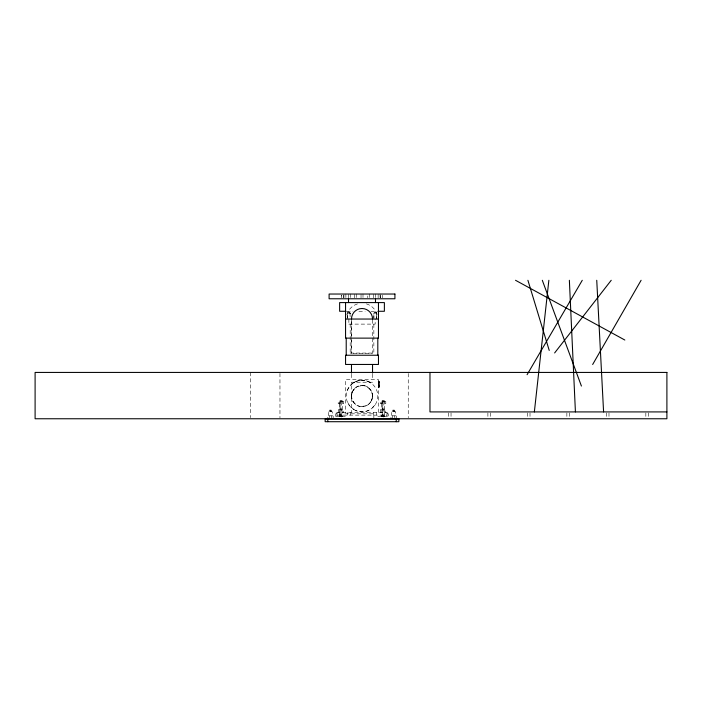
<?xml version="1.0" encoding="UTF-8"?>
<svg xmlns="http://www.w3.org/2000/svg" width="702" height="702" viewBox="0 0 702 702"><rect width="100%" height="100%" fill="white"/><g stroke="black" fill="none" stroke-linecap="round" stroke-linejoin="round"><path stroke-width="0.53" stroke-dasharray="3.51 2.63" d="M337.004 413.153L337.004 412.495L387.004 412.495L387.021 413.153M341.742 401.746L341.742 416.918L340.093 416.883L340.163 401.746M347.534 318.059L347.534 313.118L348.192 312.723M348.332 297.823L348.341 294.033M351.526 319.963L351.5 353.264L351.483 319.963M354.273 297.823L354.282 294.033M372.543 319.963L372.516 353.264L351.483 353.264M373.718 297.823L373.727 294.033M373.859 318.059L373.859 313.118L374.517 312.723M378.124 297.823L378.132 294.033M378.896 381.783L378.904 382.283L378.904 381.098L378.992 387.443L378.404 387.46L378.369 381.186L379.054 381.309M378.325 381.107L378.948 381.177L379.054 387.486L378.457 387.478L378.404 381.23L378.439 385.17M383.862 401.746L383.862 416.918L382.213 416.883L382.283 401.746M328.843 415.786C326.035 409.257 334.801 409.257 332.002 415.786M378.334 381.897C378.624 380.282 377.553 382.318 378.922 382.388M378.396 386.986L378.352 385.503L378.913 385.521M378.922 382.186L378.325 382.099M379.001 386.398L378.948 385.24L378.992 386.986M378.992 386.363L378.94 385.503M378.94 385.433L378.369 385.573M392.023 415.786C389.215 409.257 397.99 409.257 395.182 415.786M343.936 297.823L343.945 294.033M361.03 297.823L361.039 294.033M378.448 385.96L378.439 385.407M379.036 385.96L379.027 385.407M347.56 319.041L347.534 313.118L348.85 312.329L350.166 313.118L350.149 315.093L350.158 313.118L349.508 312.723M375.833 312.723L376.483 313.118L376.456 319.041L376.386 313.118M378.36 385.688L378.352 381.168M378.948 385.819L378.352 385.714M341.593 297.885L341.611 295.217L341.646 297.885M342.488 409.731L342.532 403.72M379.027 385.284L378.94 381.168L378.922 381.8M379.027 385.231L378.948 381.177M384.608 409.731L384.652 403.72M355.045 403.948C348.455 398.789 351.588 387.513 359.406 385.846M368.971 388.145C375.561 393.295 372.429 404.58 364.619 406.247M378.439 384.933L379.036 384.871M351.483 396.042L352.246 392.093L355.045 388.145M372.543 396.042A10.53 10.53 0 0 1 356.748 405.168A10.53 10.53 0 0 1 356.748 386.925A10.53 10.53 0 0 1 372.543 396.042L371.77 399.991L368.971 403.948M338.575 409.784L343.322 409.731L343.682 412.285A5.054 2.527 -90 0 1 342.997 412.513A5.054 2.527 90 0 1 342.322 412.285A5.054 5.054 0 0 1 340.953 412.513A5.054 5.054 0 0 1 339.584 412.285A5.063 2.527 90 0 1 338.899 412.513A5.054 2.527 -90 0 1 338.215 412.285L338.583 409.731M380.519 409.845L385.442 409.731L385.468 412.443M380.695 409.784L380.703 412.495M347.095 390.847L349.07 386.986L352.062 383.775M374.947 405.107L370.709 409.231M341.935 401.746L339.961 401.746M339.645 416.225L342.251 416.225L342.532 415.128M384.055 401.746L382.081 401.746M381.765 416.225L384.371 416.225L384.652 415.128M351.456 384.292L353.317 382.862M354.677 382.055L353.571 382.695L356.133 381.379M339.654 416.619L342.558 416.444M381.774 416.619L384.678 416.444M369.34 410.038C365.093 412.285 359.828 412.425 355.458 410.416M355.914 381.476L359.266 380.493M329.422 415.909L329.054 418.339M340.014 409.836L339.584 412.285M382.134 409.836L381.704 412.285A5.054 5.054 0 0 0 383.073 412.513A5.054 5.054 0 0 0 384.433 412.285A5.054 2.527 90 0 0 385.117 412.513A5.054 2.527 -90 0 0 385.802 412.285A5.063 2.527 90 0 1 385.117 412.513M392.664 415.891L392.234 418.339M358.432 380.659L360.889 380.291M360.705 385.6L361.627 385.521M363.267 406.502L362.399 406.572M361.056 380.282L367.164 381.116M346.709 311.276L353.009 311.276M358.897 311.276L365.119 311.276M371.016 311.276L377.307 311.276M349.728 312.46L349.772 312.46M374.736 312.46L374.78 312.46M347.551 313.118L350.14 313.118M373.876 313.118L376.465 313.118L376.491 318.059M348.85 324.113L375.166 324.113L375.166 319.041M350.166 353.071L373.85 353.071L373.85 324.113M372.543 382.221L351.483 382.221L351.483 412.495M378.369 384.591L378.957 384.591M378.317 384.705L379.045 384.705M378.36 386.012L379.036 386.118M378.913 387.32L378.308 387.293L379.036 387.469M328.852 411.311L331.976 411.311M392.041 411.311L395.165 411.311M337.004 413.811L335.688 413.811L335.688 418.023M387.021 413.811L388.338 413.811L388.338 418.023M337.013 415.128L387.004 415.128M332.792 415.838L328.062 415.786L327.685 418.339M395.972 415.838L391.242 415.786L390.865 418.339M339.373 415.128L339.373 415.961L342.515 415.961M381.493 415.128L381.493 415.961L384.635 415.961M335.688 416.444L346.218 416.444M377.808 416.444L388.338 416.444M361.126 406.537L361.407 406.563A6.783 4.817 0 0 0 362.171 406.607M384.012 409.836L384.442 412.285M394.542 415.891L394.972 418.339M341.892 409.836L342.322 412.285M331.362 415.891L331.792 418.339M366.304 380.844L368.568 381.677M369.866 382.344L368.778 381.774L371.068 383.108M381.528 416.444L381.493 415.961M339.645 416.619L339.373 415.961M354.15 409.749L349.675 405.914L347.104 401.272M376.491 313.118L375.175 312.329L373.859 313.118L373.885 319.041M350.061 313.118L350.131 319.041M382.414 295.217L382.432 297.885M343.524 295.217L343.541 297.885M381.493 403.72L381.528 409.731M339.373 403.72L339.408 409.731M378.983 386.741L378.396 386.741M375.675 294.033L375.684 297.823M350.289 294.033L350.298 297.823M345.875 294.033L345.893 297.823M380.08 294.033L380.089 297.823M356.239 294.033L356.239 297.823M648.472 412.89L648.472 418.761M645.84 412.89L645.84 418.761M608.985 412.89L608.985 418.761M606.352 412.89L606.352 418.761M569.497 412.89L569.497 418.761M566.865 412.89L566.865 418.761M530.01 412.89L530.01 418.761M527.377 412.89L527.377 418.761M490.522 412.89L490.522 418.761M487.89 412.89L487.89 418.761M451.035 412.89L451.035 418.761M448.402 412.89L448.402 418.761M408.248 373.482L408.248 417.708M396.332 416.005L396.332 418.339M394.498 411.179L394.498 410.126L392.699 410.126L392.699 411.179M393.84 410.126L393.84 411.179M393.357 410.126L393.357 411.179M387.021 412.495L387.021 419.076M384.512 401.746L384.512 400.754L381.625 400.754L381.625 401.746M384.442 401.746L384.442 403.72M384.389 412.495L384.389 415.128M383.792 400.754L383.792 401.746M382.344 400.754L382.344 401.746M382.213 401.877L382.213 416.883M381.704 401.746L381.704 403.72M378.466 412.495L378.466 379.589L345.56 379.589L345.56 412.495M376.623 412.495L376.623 415.128M373.859 419.076L373.859 413.811L340.953 413.811L340.953 419.076M373.727 412.495L373.727 415.128M372.543 374.184L372.543 379.589M369.743 294.033L369.743 297.823M367.778 295.928L367.778 297.823M362.995 294.033L362.995 297.823M351.483 374.184L351.483 379.589M350.298 412.495L350.298 415.128M350.193 324.113L350.193 353.071M348.876 319.041L348.876 324.113M347.402 412.495L347.402 415.128M342.392 401.746L342.392 400.754L339.505 400.754L339.505 401.746M342.322 401.746L342.322 403.72M341.672 400.754L341.672 401.746M340.224 400.754L340.224 401.746M340.093 401.877L340.093 416.883M339.584 401.746L339.584 403.72M339.636 412.495L339.636 415.128M337.004 412.495L337.004 419.076M333.152 416.005L333.152 418.339M331.318 411.179L331.318 410.126L329.519 410.126L329.519 411.179M330.66 410.126L330.66 411.179M330.177 410.126L330.177 411.179M279.966 373.394L279.966 417.795M250.298 372.429L250.298 417.681M381.844 412.285A5.054 2.527 90 0 1 380.335 412.285M381.704 412.285A5.054 2.527 -90 0 1 380.194 412.285M343.682 412.285A5.063 2.527 90 0 1 342.997 412.513M355.309 404.071A17.234 12.022 1.2 0 1 351.72 396.06M359.582 386.197A7.906 5.186 -1.8 0 1 360.354 386.039M360.275 385.828A7.625 5.247 -0.5 0 1 360.749 385.758M361.846 385.486A6.783 4.817 0 0 1 362.565 385.495M362.908 385.477A7.511 5.484 -0.3 0 1 363.873 385.6A7.915 5.686 -0.4 0 1 364.663 385.731M364.689 385.696A9.644 6.959 -0.7 0 1 368.813 387.96M368.717 388.022A17.234 12.022 1.2 0 1 372.297 396.033M364.435 405.896A7.906 5.186 -1.8 0 1 363.671 406.054M363.741 406.265A7.625 5.247 -0.5 0 1 363.267 406.335M361.109 406.616A7.511 5.484 -0.3 0 1 360.152 406.493A7.915 5.686 -0.4 0 1 359.354 406.361A9.644 6.959 -0.7 0 1 355.203 404.133M346.823 314.698A15.795 15.795 0 0 1 357.66 303.861M366.356 303.861A15.795 15.795 0 0 1 377.193 314.698M380.493 295.217L380.475 297.885L380.493 295.217M343.682 401.746L338.215 401.746L338.215 403.72L343.682 403.72L343.682 401.746M385.802 401.746L380.335 401.746L380.335 403.72L385.802 403.72L385.802 401.746M353.676 409.468A15.795 15.795 0 0 0 377.799 396.551A15.795 15.795 0 0 0 354.554 382.125A15.795 15.795 0 0 0 353.676 409.468"/><path stroke-width="1.05" d="M534.354 411.916L548.859 280.291M592.663 364.496L641.101 280.291M527.088 374.701L582.265 280.291M554.624 352.948L611.223 280.291M345.937 311.276L339.636 311.276L339.636 302.588L384.38 302.588L384.38 311.276L378.08 311.276M345.56 319.041L378.466 319.041M666.9 411.916L429.975 411.916L429.975 372.429M515.531 280.291L624.833 340.031M542.304 280.291L581.414 386.056M527.904 280.291L549.236 350.447M596.744 280.291L603.588 411.916M569.366 280.291L575.421 411.916M396.235 419.076L396.235 421.709M378.466 302.588L378.466 338.127L345.56 338.127L345.56 302.588M377.808 338.127L377.808 355.238M375.491 298.771L375.491 302.588M372.543 364.452L372.543 373.104M351.483 364.452L351.483 373.104M348.517 298.771L348.517 302.588M346.218 338.127L346.218 355.238M327.79 419.076L327.79 421.709M351.483 319.041A10.53 10.53 0 0 1 362.013 308.511A10.53 10.53 0 0 1 372.543 319.041M394.919 294.033L329.106 294.033L329.106 298.771L394.919 298.771L394.919 294.033M378.466 355.238L345.56 355.238L345.56 364.452L378.466 364.452L378.466 355.238M666.9 372.429L35.1 372.429L35.1 418.761L666.9 418.761L666.9 372.429M398.85 419.076L325.166 419.076L325.158 421.709L398.85 421.709L398.868 419.076"/></g></svg>
